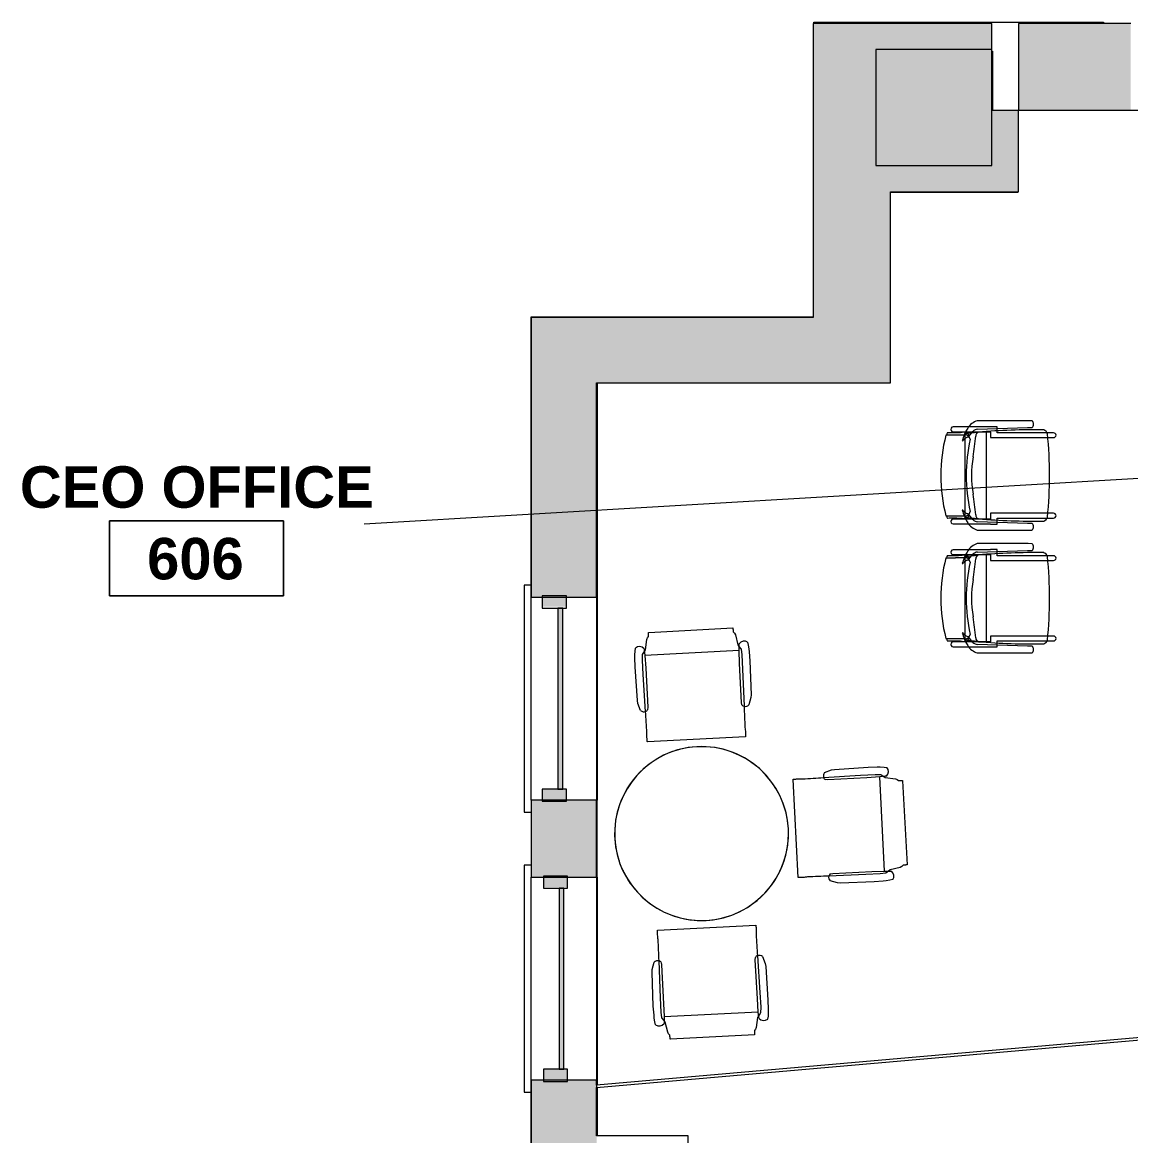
# Model space of a CAD drawing. Header units: inches. Extents: x -1880 to 225, y -1065 to 162.
# Drawn here: x -1871.3 to -1641.8, y -112.3 to 118.2 of the extents above; entities that cross this region are included whole.
import ezdxf

# ---------------------------------------------------------------- set-up
doc = ezdxf.new("R2010")
doc.units = ezdxf.units.IN
doc.header["$MEASUREMENT"] = 0
for name, color, linetype, lineweight in [('06_555 11th St - background_dwg', 8, 'Continuous', 9), ('A-AREA-IDEN', 2, 'Continuous', 9), ('A-GLAZ-CURT', 52, 'Continuous', 13), ('A-GLAZ-CWMG', 51, 'Continuous', 13), ('A-WALL', 113, 'Continuous', 13), ('A-WALL-PATT', 111, 'Continuous', 13), ('C-Hatch', 7, 'Continuous', 9), ('I-FURN', 30, 'Continuous', 9), ('I-WALL', 2, 'Continuous', 13), ('P-SILL', 7, 'Continuous', 9), ('S', 7, 'Continuous', 9), ('S-COLS', 52, 'Continuous', 13), ('W', 7, 'Continuous', 9)]:
    doc.layers.add(name, color=color, linetype=linetype, lineweight=lineweight)
doc.styles.add('Swis721 Lt BT_B', font='', dxfattribs={"height": 8.583975})
doc.styles.get('Swis721 Lt BT_B').set_extended_font_data('Swis721 Lt BT', bold=True)

# ---------------------------------------------------------------- blocks, each defined once
blk = doc.blocks.new('System Panel - Glazed-4838099-FIRST FLOOR POWER _ SIGNAL')
at = {"layer": 'A-GLAZ-CURT', "lineweight": 9}
blk.add_hatch(color=7, dxfattribs=at).paths.add_polyline_path([(-18.75, -1.75), (18.75, -1.75), (18.75, -0.75), (-18.75, -0.75)], flags=0)
at = {"layer": 'A-GLAZ-CURT', "color": 8, "lineweight": 20}
for p, q in [((18.75, -0.75), (-18.75, -0.75)), ((-18.75, -0.75), (-18.75, -1.75)), ((-18.75, -1.75), (18.75, -1.75)), ((18.75, -1.75), (18.75, -0.75))]:
    blk.add_line(p, q, dxfattribs=at)
blk = doc.blocks.new('System Panel - Glazed-4838095-FIRST FLOOR POWER _ SIGNAL')
at = {"layer": 'A-GLAZ-CURT', "lineweight": 9}
blk.add_hatch(color=7, dxfattribs=at).paths.add_polyline_path([(-18.75, -0.75), (-18.75, -1.75), (18.75, -1.75), (18.75, -0.75), (1.19, -0.75)], flags=0)
at = {"layer": 'A-GLAZ-CURT', "color": 8, "lineweight": 20}
for p, q in [((18.75, -0.75), (-18.75, -0.75)), ((-18.75, -0.75), (-18.75, -1.75)), ((-18.75, -1.75), (18.75, -1.75)), ((18.75, -1.75), (18.75, -0.75))]:
    blk.add_line(p, q, dxfattribs=at)
blk = doc.blocks.new('Rectangular Mullion - 2_5_ x 5_ rectangular-4837849-FIRST FLOOR POWER _ SIGNAL')
at = {"layer": 'A-GLAZ-CWMG', "lineweight": 9}
blk.add_hatch(color=7, dxfattribs=at).paths.add_polyline_path([(-1, 1.75), (-1, 2.5), (1.25, 2.5), (1.25, -2.5), (-1, -2.5), (-1, 0.75)], flags=0)
at = {"layer": 'A-GLAZ-CWMG', "color": 8, "lineweight": 20}
for p, q in [((-1.25, 2.5), (1.25, 2.5)), ((-1.25, -2.5), (-1.25, 2.5)), ((1.25, 2.5), (1.25, -2.5)), ((1.25, -2.5), (-1.25, -2.5))]:
    blk.add_line(p, q, dxfattribs=at)
blk = doc.blocks.new('Concrete-Rectangular-Column - 24 x 24-5170815-FIRST FLOOR POWER _ SIGNAL')
at = {"layer": 'S-COLS', "lineweight": 9}
blk.add_hatch(color=7, dxfattribs=at).paths.add_polyline_path([(-8.25, -12), (12, -12), (12, 12), (-12, 12), (-12, -12)], flags=0)
at = {"layer": 'S-COLS', "color": 8, "lineweight": 20}
for p, q in [((12, 12), (-12, 12)), ((-12, 12), (-12, -12)), ((12, -12), (12, 12)), ((-12, -12), (12, -12))]:
    blk.add_line(p, q, dxfattribs=at)
blk = doc.blocks.new('F-Haworth_Chair_X99-Seminar - X99 Seminar Chair with Glides-V7-FIRST FLOOR POWER _ SIGNAL')
at = {"layer": 'I-FURN'}
for p, q in [((-10.04, 10.02), (-10.04, 6.81)), ((-9.04, 7.4), (-9.04, 10.02)), ((-8.34, 11.52), (-8.42, 7.57)), ((-8.42, 7.57), (-8.34, 11.37)), ((8.42, 7.57), (8.34, 11.52)), ((8.34, 11.37), (8.42, 7.57)), ((9.04, 10.02), (9.04, 7.4)), ((10.04, 6.81), (10.04, 10.02)), ((-9.04, 5.99), (-9.04, 7.4)), ((-8.62, 7.42), (-8.68, 6.87)), ((-8.6, 7.6), (-8.62, 7.43)), ((-8.61, 6.81), (-8.23, 6.95)), ((-8.49, 7.6), (-8.56, 7.6)), ((-7.65, 7.6), (-8.4, 7.6)), ((-0.11, 7.6), (-7.65, 7.6)), ((-7.18, 7.99), (-7.21, 8.13)), ((7.65, 7.6), (-0.08, 7.6)), ((7.21, 8.13), (7.18, 7.99)), ((8.4, 7.6), (7.65, 7.6)), ((8.23, 6.95), (8.61, 6.81)), ((8.56, 7.6), (8.49, 7.6)), ((8.62, 7.43), (8.6, 7.6)), ((8.68, 6.87), (8.62, 7.42)), ((9.04, 7.4), (9.04, 5.99)), ((-11.32, 5.06), (-11.32, -5.48)), ((-10.04, 6.81), (-10.04, 5)), ((-10.04, 4.99), (-10.04, 2.27)), ((-9.92, -5.36), (-9.57, 4.97)), ((-9.13, 5.92), (-8.07, 6.77)), ((-8.9, 4.8), (-9.07, 3.2)), ((-9.04, 3.62), (-9.04, 5.99)), ((-8.88, 4.99), (-8.89, 4.91)), ((-8.75, 6.22), (-8.88, 4.99)), ((-8.68, 6.87), (-8.75, 6.22)), ((-8.03, 6.81), (-7.95, 6.87)), ((7.95, 6.87), (8.03, 6.81)), ((8.07, 6.77), (9.13, 5.92)), ((8.75, 6.22), (8.68, 6.87)), ((8.88, 4.99), (8.75, 6.22)), ((8.89, 4.91), (8.88, 4.99)), ((9.07, 3.2), (8.9, 4.8)), ((9.04, 5.99), (9.04, 3.62)), ((9.57, 4.97), (9.92, -5.36)), ((10.04, 5), (10.04, 6.81)), ((10.04, 2.27), (10.04, 4.99)), ((11.32, -5.48), (11.32, 5.06)), ((-9.07, 3.2), (-9.07, 3.12)), ((-9.07, 3.12), (9.07, 3.12)), ((-9.04, 3.43), (-9.04, 3.62)), ((-9.04, 3.12), (-9.04, 3.43)), ((-9.04, 2.27), (-9.04, 3.12)), ((9.04, 3.62), (9.04, 3.43)), ((9.04, 3.43), (9.04, 3.12)), ((9.04, 3.12), (9.04, 2.27)), ((9.07, 3.12), (9.07, 3.2)), ((-10.04, 2.27), (-10.07, 2.27)), ((-10.07, 2.27), (-10.07, 0.89)), ((-10.07, 0.89), (-9.71, 0.89)), ((-9.71, 0.89), (-9.2, 0.89)), ((-9.2, 0.89), (-8.82, 0.89)), ((-7.83, 2.27), (-9.04, 2.27)), ((-8.82, 0.89), (-8.82, -9.44)), ((-7.83, -9.57), (-7.83, 2.27)), ((9.04, 2.27), (7.83, 2.27)), ((7.83, 2.27), (7.83, -9.57)), ((8.82, 0.89), (9.2, 0.89)), ((8.82, -9.44), (8.82, 0.89)), ((9.2, 0.89), (9.71, 0.89)), ((9.71, 0.89), (10.07, 0.89)), ((10.07, 2.27), (10.04, 2.27)), ((10.07, 0.89), (10.07, 2.27)), ((-11.32, -5.48), (-11.3, -6.32)), ((-9.92, -6.36), (-9.92, -5.36)), ((9.92, -5.36), (9.92, -6.36)), ((11.3, -6.32), (11.32, -5.48)), ((-8.82, -9.44), (-8.82, -10.78)), ((-7.83, -10.78), (-7.83, -9.57)), ((7.83, -9.57), (7.83, -10.78)), ((8.82, -10.78), (8.82, -9.44))]:
    blk.add_line(p, q, dxfattribs=at)
for centre, radius, start, end in [((0, -20.29), 32.89, 75.3075, 104.696), ((-9.54, 10.02), 0.498, 360, 180), ((-36.06, 10.03), 27.2, 355.9857, 2.5118), ((0, -20.73), 33.17, 104.5766, 105.5522), ((0, -20.73), 33.17, 74.4478, 75.4234), ((36.06, 10.03), 27.2, 177.4882, 184.0143), ((9.54, 10.02), 0.498, 360, 180), ((-7.87, 3.92), 3.63, 121.9522, 161.8211), ((-4.71, -1.15), 9.61, 116.0036, 121.9522), ((-5.2, 7.86), 3.74, 175.9857, 189.9064), ((-4.71, -1.15), 9.61, 113.5094, 116.0036), ((-8.28, 7.33), 0.613, 189.9064, 237.4573), ((-4.71, -1.15), 9.61, 112.927, 113.3607), ((-4.71, -1.15), 9.61, 105.0666, 112.7369), ((-7.37, 7.55), 1.05, 178.8214, 214.7998), ((-7.37, 7.55), 1.05, 178.8214, 264.0446), ((-6.55, 6.76), 1.38, 147.5752, 174.9122), ((-6.55, 6.76), 1.38, 117.0503, 145.9813), ((0, -26.49), 33.83, 77.2285, 102.7715), ((6.55, 6.76), 1.38, 48.4842, 62.9497), ((4.71, -1.15), 9.61, 67.2631, 74.9334), ((6.55, 6.76), 1.38, 34.0187, 48.4842), ((7.37, 7.55), 1.05, 275.9554, 1.1786), ((6.55, 6.76), 1.38, 5.0878, 32.4248), ((7.37, 7.55), 1.05, 325.2002, 1.1786), ((4.71, -1.15), 9.61, 66.6393, 67.073), ((4.71, -1.15), 9.61, 63.9964, 66.4906), ((8.28, 7.33), 0.613, 302.5427, 350.0936), ((5.2, 7.86), 3.74, 350.0936, 4.0143), ((4.71, -1.15), 9.61, 58.0478, 63.9964), ((7.87, 3.92), 3.63, 18.1789, 58.0478), ((-8.18, 4.9), 1.39, 132.8922, 177.1987), ((144.06, -7.32), 153.52, 175.4787, 180.5251), ((-8.24, 4.59), 0.763, 84.2338, 165.7662), ((-11.32, 48.08), 42.84, 274.2301, 280.0233), ((0, -15.97), 22.19, 79.9767, 100.0233), ((11.32, 48.08), 42.84, 259.9767, 265.7699), ((8.24, 4.59), 0.763, 14.2338, 95.7662), ((-144.06, -7.32), 153.52, 359.4749, 4.5213), ((8.18, 4.9), 1.39, 2.8013, 47.1078), ((-10.58, -5.68), 0.956, 221.8901, 314.1099), ((10.58, -5.68), 0.956, 225.8901, 318.1099), ((-8.21, -8.28), 1.31, 200.0433, 249.9567), ((8.21, -8.28), 1.31, 290.0433, 339.9567), ((-8.32, -10.78), 0.495, 180, 360), ((0, 75.01), 84.96, 264.1475, 275.8525), ((8.32, -10.78), 0.495, 180, 360)]:
    blk.add_arc(centre, radius, start, end, dxfattribs=at)
blk = doc.blocks.new('F-Haworth_Chair_X99-Seminar - X99 Seminar Chair with Glides-V8-FIRST FLOOR POWER _ SIGNAL')
at = {"layer": 'I-FURN'}
for p, q in [((-10.04, 10.02), (-10.04, 6.81)), ((-9.04, 7.4), (-9.04, 10.02)), ((-8.34, 11.52), (-8.42, 7.57)), ((-8.42, 7.57), (-8.34, 11.37)), ((8.42, 7.57), (8.34, 11.52)), ((8.34, 11.37), (8.42, 7.57)), ((9.04, 10.02), (9.04, 7.4)), ((10.04, 6.81), (10.04, 10.02)), ((-9.04, 5.99), (-9.04, 7.4)), ((-8.62, 7.42), (-8.68, 6.87)), ((-8.6, 7.6), (-8.62, 7.43)), ((-8.61, 6.81), (-8.23, 6.95)), ((-8.49, 7.6), (-8.56, 7.6)), ((-7.65, 7.6), (-8.4, 7.6)), ((7.65, 7.6), (-7.65, 7.6)), ((-7.18, 7.99), (-7.21, 8.13)), ((7.21, 8.13), (7.18, 7.99)), ((8.4, 7.6), (7.65, 7.6)), ((8.23, 6.95), (8.61, 6.81)), ((8.56, 7.6), (8.49, 7.6)), ((8.62, 7.43), (8.6, 7.6)), ((8.68, 6.87), (8.62, 7.42)), ((9.04, 7.4), (9.04, 5.99)), ((-11.32, 5.06), (-11.32, -5.48)), ((-10.04, 6.81), (-10.04, 5)), ((-10.04, 4.99), (-10.04, 2.27)), ((-9.92, -5.36), (-9.57, 4.97)), ((-9.13, 5.92), (-8.07, 6.77)), ((-8.9, 4.8), (-9.07, 3.2)), ((-9.04, 3.62), (-9.04, 5.99)), ((-8.88, 4.99), (-8.89, 4.91)), ((-8.75, 6.22), (-8.88, 4.99)), ((-8.68, 6.87), (-8.75, 6.22)), ((-8.03, 6.81), (-7.95, 6.87)), ((7.95, 6.87), (8.03, 6.81)), ((8.07, 6.77), (9.13, 5.92)), ((8.75, 6.22), (8.68, 6.87)), ((8.88, 4.99), (8.75, 6.22)), ((8.89, 4.91), (8.88, 4.99)), ((9.07, 3.2), (8.9, 4.8)), ((9.04, 5.99), (9.04, 3.62)), ((9.57, 4.97), (9.92, -5.36)), ((10.04, 5), (10.04, 6.81)), ((10.04, 2.27), (10.04, 4.99)), ((11.32, -5.48), (11.32, 5.06)), ((-9.07, 3.2), (-9.07, 3.12)), ((-9.07, 3.12), (9.07, 3.12)), ((-9.04, 3.43), (-9.04, 3.62)), ((-9.04, 3.12), (-9.04, 3.43)), ((-9.04, 2.27), (-9.04, 3.12)), ((9.04, 3.62), (9.04, 3.43)), ((9.04, 3.43), (9.04, 3.12)), ((9.04, 3.12), (9.04, 2.27)), ((9.07, 3.12), (9.07, 3.2)), ((-10.04, 2.27), (-10.07, 2.27)), ((-10.07, 2.27), (-10.07, 0.89)), ((-10.07, 0.89), (-9.71, 0.89)), ((-9.71, 0.89), (-9.2, 0.89)), ((-9.2, 0.89), (-8.82, 0.89)), ((-7.83, 2.27), (-9.04, 2.27)), ((-8.82, 0.89), (-8.82, -9.44)), ((-7.83, -9.57), (-7.83, 2.27)), ((9.04, 2.27), (7.83, 2.27)), ((7.83, 2.27), (7.83, -9.57)), ((8.82, 0.89), (9.2, 0.89)), ((8.82, -9.44), (8.82, 0.89)), ((9.2, 0.89), (9.71, 0.89)), ((9.71, 0.89), (10.07, 0.89)), ((10.07, 2.27), (10.04, 2.27)), ((10.07, 0.89), (10.07, 2.27)), ((-11.32, -5.48), (-11.3, -6.32)), ((-9.92, -6.36), (-9.92, -5.36)), ((9.92, -5.36), (9.92, -6.36)), ((11.3, -6.32), (11.32, -5.48)), ((-8.82, -9.44), (-8.82, -10.78)), ((-7.83, -10.78), (-7.83, -9.57)), ((7.83, -9.57), (7.83, -10.78)), ((8.82, -10.78), (8.82, -9.44))]:
    blk.add_line(p, q, dxfattribs=at)
for centre, radius, start, end in [((0, -20.29), 32.89, 75.3075, 104.696), ((-9.54, 10.02), 0.498, 360, 180), ((-36.06, 10.03), 27.2, 355.9857, 2.5118), ((0, -20.73), 33.17, 104.5766, 105.5522), ((0, -20.73), 33.17, 74.4478, 75.4234), ((36.06, 10.03), 27.2, 177.4882, 184.0143), ((9.54, 10.02), 0.498, 360, 180), ((-7.87, 3.92), 3.63, 121.9522, 161.8211), ((-4.71, -1.15), 9.61, 116.0036, 121.9522), ((-5.2, 7.86), 3.74, 175.9857, 189.9064), ((-4.71, -1.15), 9.61, 113.5094, 116.0036), ((-8.28, 7.33), 0.613, 189.9064, 237.4573), ((-4.71, -1.15), 9.61, 112.927, 113.3607), ((-4.71, -1.15), 9.61, 105.0666, 112.7369), ((-7.37, 7.55), 1.05, 178.8214, 214.7998), ((-7.37, 7.55), 1.05, 178.8214, 264.0446), ((-6.55, 6.76), 1.38, 147.5752, 174.9122), ((-6.55, 6.76), 1.38, 117.0503, 145.9813), ((0, -26.49), 33.83, 77.2285, 102.7715), ((6.55, 6.76), 1.38, 34.0187, 62.9497), ((4.71, -1.15), 9.61, 67.2631, 74.9334), ((7.37, 7.55), 1.05, 275.9554, 1.1786), ((6.55, 6.76), 1.38, 5.0878, 32.4248), ((7.37, 7.55), 1.05, 325.2002, 1.1786), ((4.71, -1.15), 9.61, 66.7912, 67.073), ((4.71, -1.15), 9.61, 63.9964, 66.4906), ((8.28, 7.33), 0.613, 302.5427, 350.0936), ((5.2, 7.86), 3.74, 350.0936, 4.0143), ((4.71, -1.15), 9.61, 58.0478, 63.9964), ((7.87, 3.92), 3.63, 18.1789, 58.0478), ((-8.18, 4.9), 1.39, 132.8922, 177.1987), ((144.06, -7.32), 153.52, 175.4787, 180.5251), ((-8.24, 4.59), 0.763, 84.2338, 165.7662), ((-11.32, 48.08), 42.84, 274.2301, 280.0233), ((0, -15.97), 22.19, 79.9767, 100.0233), ((11.32, 48.08), 42.84, 259.9767, 265.7699), ((8.24, 4.59), 0.763, 14.2338, 95.7662), ((-144.06, -7.32), 153.52, 359.4749, 4.5213), ((8.18, 4.9), 1.39, 2.8013, 47.1078), ((-10.58, -5.68), 0.956, 221.8901, 314.1099), ((10.58, -5.68), 0.956, 225.8901, 318.1099), ((-8.21, -8.28), 1.31, 200.0433, 249.9567), ((8.21, -8.28), 1.31, 290.0433, 339.9567), ((-8.32, -10.78), 0.495, 180, 360), ((0, 75.01), 84.96, 264.1475, 275.8525), ((8.32, -10.78), 0.495, 180, 360)]:
    blk.add_arc(centre, radius, start, end, dxfattribs=at)
blk = doc.blocks.new('F - CONF TABLE _ROUND-4 CHAIRS_ - Lam 30Dia Single-Column Base-5950594-FIRST FLOOR POWER _ SIGNAL')
at = {"layer": 'I-FURN'}
for p, q in [((-26.44, 39.41), (-9.01, 39.41)), ((-27.3, 35.86), (-26.9, 37.93)), ((-26.9, 37.93), (-26.82, 38.17)), ((-26.82, 38.17), (-26.75, 38.31)), ((-26.75, 38.31), (-26.49, 38.57)), ((-8.95, 38.57), (-8.7, 38.31)), ((-8.7, 38.31), (-8.54, 37.93)), ((-8.54, 37.93), (-8.14, 35.86)), ((-29.56, 34.28), (-29.52, 34.93)), ((-29.52, 34.93), (-29.46, 35.7)), ((-29.46, 35.7), (-29.35, 36.31)), ((-28.03, 33.77), (-27.93, 34.93)), ((-27.93, 34.93), (-27.53, 35.53)), ((-27.57, 36.09), (-27.55, 35.86)), ((-27.55, 35.86), (-27.48, 34.7)), ((-27.53, 35.53), (-27.3, 35.86)), ((-27.48, 34.7), (-27.44, 32.02)), ((-7.96, 34.7), (-27.48, 34.7)), ((-8.14, 35.86), (-7.91, 35.53)), ((-8, 32.02), (-7.96, 34.7)), ((-7.96, 34.7), (-7.89, 35.86)), ((-7.91, 35.53), (-7.51, 34.93)), ((-7.89, 35.86), (-7.88, 36.09)), ((-7.51, 34.93), (-7.41, 33.77)), ((-6.1, 36.31), (-5.99, 35.7)), ((-5.99, 35.7), (-5.92, 34.93)), ((-5.92, 34.93), (-5.89, 34.28)), ((-29.6, 32.42), (-29.56, 34.28)), ((-29.51, 25.42), (-29.6, 32.42)), ((-28.03, 30.77), (-28.03, 33.77)), ((-7.41, 33.77), (-7.41, 30.77)), ((-5.84, 32.42), (-5.93, 25.42)), ((-5.89, 34.28), (-5.84, 32.42)), ((-27.93, 23.1), (-28.03, 30.77)), ((-27.44, 32.02), (-27.44, 23.93)), ((-8, 23.93), (-8, 32.02)), ((-7.41, 30.77), (-7.52, 23.1)), ((-29.45, 24.83), (-29.51, 25.42)), ((-5.93, 25.42), (-6, 24.83)), ((-28.96, 23.33), (-29.45, 24.83)), ((-27.44, 23.93), (-27.49, 23.43)), ((-7.95, 23.43), (-8, 23.93)), ((-6, 24.83), (-6.49, 23.33)), ((-7.55, 16.78), (-27.89, 16.78)), ((-56.75, 8.84), (-56.14, 8.95)), ((-56.3, 7.04), (-56.53, 7.06)), ((-55.14, 6.98), (-56.3, 7.04)), ((-56.3, 6.79), (-55.96, 7.02)), ((-56.14, 8.95), (-55.37, 9.02)), ((-55.96, 7.02), (-55.37, 7.43)), ((-55.37, 9.02), (-54.72, 9.05)), ((-55.37, 7.43), (-54.2, 7.53)), ((-52.45, 6.93), (-55.14, 6.98)), ((-55.14, 6.98), (-55.14, -12.54)), ((-54.72, 9.05), (-52.86, 9.1)), ((-54.2, 7.53), (-51.2, 7.53)), ((-52.86, 9.1), (-45.86, 9)), ((-44.37, 6.93), (-52.45, 6.93)), ((-51.2, 7.53), (-43.54, 7.42)), ((-45.86, 9), (-45.27, 8.94)), ((-45.27, 8.94), (-43.76, 8.45)), ((-43.87, 6.99), (-44.37, 6.93)), ((-37.21, 7.39), (-37.21, -12.95)), ((1.84, -12.89), (1.84, 7.45)), ((8.17, 7.49), (15.83, 7.6)), ((8.39, 8.52), (9.89, 9.01)), ((8.99, 7), (8.5, 7.06)), ((17.08, 7), (8.99, 7)), ((9.89, 9.01), (10.49, 9.07)), ((10.49, 9.07), (17.49, 9.17)), ((15.83, 7.6), (18.83, 7.6)), ((19.76, 7.04), (17.08, 7)), ((17.49, 9.17), (19.35, 9.12)), ((18.83, 7.6), (20, 7.49)), ((19.35, 9.12), (19.99, 9.09)), ((20.93, 7.11), (19.76, 7.04)), ((19.76, -12.48), (19.76, 7.04)), ((19.99, 9.09), (20.76, 9.02)), ((20, 7.49), (20.59, 7.09)), ((20.59, 7.09), (20.93, 6.86)), ((20.76, 9.02), (21.37, 8.91)), ((21.15, 7.13), (20.93, 7.11)), ((-59.85, -11.5), (-59.85, 5.93)), ((-59.01, 5.99), (-58.75, 6.24)), ((-58.75, 6.24), (-58.37, 6.39)), ((-58.37, 6.39), (-56.3, 6.79)), ((20.93, 6.86), (22.99, 6.46)), ((22.99, 6.46), (23.23, 6.38)), ((23.23, 6.38), (23.37, 6.31)), ((23.37, 6.31), (23.63, 6.05)), ((24.48, 6), (24.48, -11.43)), ((23.63, -11.49), (23.37, -11.74)), ((-58.75, -11.81), (-59.01, -11.55)), ((-58.61, -11.88), (-58.75, -11.81)), ((-58.37, -11.96), (-58.61, -11.88)), ((-56.3, -12.36), (-58.37, -11.96)), ((-56.53, -12.63), (-56.3, -12.61)), ((-55.97, -12.59), (-56.3, -12.36)), ((-56.3, -12.61), (-55.14, -12.54)), ((-55.37, -12.99), (-55.97, -12.59)), ((-54.2, -13.1), (-55.37, -12.99)), ((-55.14, -12.54), (-52.45, -12.5)), ((-51.2, -13.1), (-54.2, -13.1)), ((-52.45, -12.5), (-44.37, -12.5)), ((-43.54, -12.99), (-51.2, -13.1)), ((-44.37, -12.5), (-43.87, -12.56)), ((15.83, -13.03), (8.17, -12.92)), ((8.5, -12.49), (8.99, -12.43)), ((8.99, -12.43), (17.08, -12.43)), ((18.83, -13.03), (15.83, -13.03)), ((17.08, -12.43), (19.76, -12.48)), ((20, -12.93), (18.83, -13.03)), ((19.76, -12.48), (20.93, -12.54)), ((20.59, -12.52), (20, -12.93)), ((20.93, -12.29), (20.59, -12.52)), ((22.99, -11.89), (20.93, -12.29)), ((20.93, -12.54), (21.15, -12.56)), ((23.37, -11.74), (22.99, -11.89)), ((-56.14, -14.52), (-56.75, -14.41)), ((-55.37, -14.59), (-56.14, -14.52)), ((-54.72, -14.62), (-55.37, -14.59)), ((-52.86, -14.67), (-54.72, -14.62)), ((-45.86, -14.57), (-52.86, -14.67)), ((-45.27, -14.51), (-45.86, -14.57)), ((-43.76, -14.02), (-45.27, -14.51)), ((9.89, -14.44), (8.39, -13.95)), ((10.49, -14.5), (9.89, -14.44)), ((17.49, -14.6), (10.49, -14.5)), ((19.35, -14.55), (17.49, -14.6)), ((19.99, -14.52), (19.35, -14.55)), ((20.76, -14.45), (19.99, -14.52)), ((21.37, -14.34), (20.76, -14.45))]:
    blk.add_line(p, q, dxfattribs=at)
for centre, radius, start, end in [((-28.58, 35.24), 1.32, 40.065, 125.935), ((-6.87, 35.24), 1.32, 54.065, 139.935), ((-28.24, 24.18), 1.12, 229.743, 286.0891), ((-28.15, 23.85), 0.781, 286.8466, 327.6782), ((-7.29, 23.85), 0.781, 212.3218, 253.1534), ((-7.21, 24.18), 1.12, 253.9109, 310.257), ((-17.69, -2.75), 18, 0, 180), ((-17.69, -2.75), 18, 0, 180), ((-17.69, -2.75), 18, 75.7895, 132.6316), ((-17.69, -2.75), 18, 18.9474, 75.7895), ((-17.69, -2.75), 18, 132.6316, 180), ((-55.68, 8.07), 1.32, 144.065, 229.935), ((-44.29, 7.65), 0.781, 302.3218, 343.1534), ((-44.61, 7.73), 1.12, 343.9109, 40.257), ((9.24, 7.8), 1.12, 139.743, 196.0891), ((8.91, 7.72), 0.781, 196.8466, 237.6782), ((20.31, 8.14), 1.32, 310.065, 35.935), ((-17.69, -2.75), 18, 360, 18.9474), ((-17.69, -2.75), 18, 180, 0), ((-17.69, -2.75), 18, 180, 284.2105), ((-17.69, -2.75), 18, 180, 0), ((-17.69, -2.75), 18, 303.1579, 360), ((-55.68, -13.64), 1.32, 130.065, 215.935), ((-44.29, -13.22), 0.781, 16.8466, 57.6782), ((-44.61, -13.3), 1.12, 319.743, 16.0891), ((9.24, -13.23), 1.12, 163.9109, 220.257), ((8.91, -13.15), 0.781, 122.3218, 163.1534), ((20.31, -13.57), 1.32, 324.065, 49.935), ((-17.69, -2.75), 18, 293.6842, 303.1579), ((-17.69, -2.75), 18, 284.2105, 293.6842)]:
    blk.add_arc(centre, radius, start, end, dxfattribs=at)
for points, knots in [([(-26.49, 38.57), (-26.49, 38.62), (-26.49, 38.76), (-26.48, 38.94), (-26.48, 39.09), (-26.47, 39.19), (-26.46, 39.28), (-26.45, 39.34), (-26.45, 39.39), (-26.44, 39.41), (-26.44, 39.41)], [-1, -1, -1, -1, -0.888889, -0.666667, -0.555556, -0.444444, -0.333333, -0.222222, -0.111111, 0, 0, 0, 0]), ([(-9.01, 39.41), (-9, 39.41), (-9, 39.39), (-8.99, 39.34), (-8.98, 39.25), (-8.96, 39.03), (-8.95, 38.76), (-8.95, 38.57)], [-1, -1, -1, -1, -0.888889, -0.777778, -0.666667, -0.444444, 0, 0, 0, 0]), ([(-27.89, 16.78), (-27.9, 16.78), (-27.92, 16.85), (-27.94, 17.15), (-27.94, 17.48), (-27.94, 17.64), (-27.94, 17.72)], [-1, -1, -1, -1, -0.727273, -0.363636, -0.181818, 0, 0, 0, 0]), ([(-7.51, 17.72), (-7.51, 17.6), (-7.5, 17.39), (-7.51, 17.16), (-7.52, 17.02), (-7.52, 16.94), (-7.53, 16.87), (-7.54, 16.81), (-7.54, 16.78), (-7.55, 16.78), (-7.55, 16.78)], [-1, -1, -1, -1, -0.727273, -0.545455, -0.454545, -0.363636, -0.272727, -0.181818, -0.090909, 0, 0, 0, 0]), ([(-38.15, 7.43), (-38.04, 7.43), (-37.83, 7.43), (-37.59, 7.43), (-37.46, 7.42), (-37.37, 7.42), (-37.3, 7.41), (-37.25, 7.4), (-37.22, 7.39), (-37.21, 7.39), (-37.21, 7.39)], [-1, -1, -1, -1, -0.727273, -0.545455, -0.454545, -0.363636, -0.272727, -0.181818, -0.090909, 0, 0, 0, 0]), ([(1.84, 7.45), (1.84, 7.46), (1.91, 7.48), (2.21, 7.5), (2.54, 7.5), (2.7, 7.5), (2.78, 7.5)], [-1, -1, -1, -1, -0.727273, -0.363636, -0.181818, 0, 0, 0, 0]), ([(-59.85, 5.93), (-59.84, 5.93), (-59.83, 5.94), (-59.78, 5.95), (-59.69, 5.96), (-59.47, 5.98), (-59.2, 5.98), (-59.01, 5.99)], [-1, -1, -1, -1, -0.888889, -0.777778, -0.666667, -0.444444, 0, 0, 0, 0]), ([(23.63, 6.05), (23.68, 6.05), (23.82, 6.05), (24, 6.05), (24.15, 6.04), (24.25, 6.03), (24.34, 6.03), (24.41, 6.02), (24.45, 6.01), (24.47, 6), (24.48, 6)], [-1, -1, -1, -1, -0.888889, -0.666667, -0.555556, -0.444444, -0.333333, -0.222222, -0.111111, 0, 0, 0, 0]), ([(-59.01, -11.55), (-59.06, -11.55), (-59.2, -11.55), (-59.37, -11.55), (-59.53, -11.54), (-59.63, -11.53), (-59.71, -11.53), (-59.78, -11.52), (-59.83, -11.51), (-59.84, -11.5), (-59.85, -11.5)], [-1, -1, -1, -1, -0.888889, -0.666667, -0.555556, -0.444444, -0.333333, -0.222222, -0.111111, 0, 0, 0, 0]), ([(24.48, -11.43), (24.47, -11.43), (24.45, -11.44), (24.41, -11.45), (24.32, -11.46), (24.1, -11.48), (23.82, -11.48), (23.63, -11.49)], [-1, -1, -1, -1, -0.888889, -0.777778, -0.666667, -0.444444, 0, 0, 0, 0]), ([(-37.21, -12.95), (-37.21, -12.96), (-37.29, -12.98), (-37.59, -13), (-37.91, -13), (-38.08, -13), (-38.15, -13)], [-1, -1, -1, -1, -0.727273, -0.363636, -0.181818, 0, 0, 0, 0]), ([(2.78, -12.93), (2.66, -12.93), (2.45, -12.93), (2.22, -12.93), (2.08, -12.92), (2, -12.92), (1.93, -12.91), (1.88, -12.9), (1.84, -12.89), (1.84, -12.89), (1.84, -12.89)], [-1, -1, -1, -1, -0.727273, -0.545455, -0.454545, -0.363636, -0.272727, -0.181818, -0.090909, 0, 0, 0, 0])]:
    blk.add_open_spline(points, degree=3, knots=knots, dxfattribs=at)
for points in [[(-27.89, 18.69), (-27.89, 19.43), (-27.9, 20.91), (-27.92, 22.37), (-27.93, 23.1)], [(-7.52, 23.1), (-7.53, 22.37), (-7.54, 20.91), (-7.55, 19.43), (-7.56, 18.69)], [(-27.94, 17.72), (-27.93, 17.88), (-27.91, 18.21), (-27.9, 18.53), (-27.89, 18.69)], [(-7.56, 18.69), (-7.55, 18.53), (-7.53, 18.21), (-7.52, 17.88), (-7.51, 17.72)], [(-43.54, 7.42), (-42.81, 7.41), (-41.34, 7.4), (-39.87, 7.39), (-39.12, 7.38)], [(-39.12, 7.38), (-38.96, 7.39), (-38.64, 7.41), (-38.32, 7.42), (-38.15, 7.43)], [(2.78, 7.5), (2.94, 7.49), (3.27, 7.48), (3.59, 7.46), (3.75, 7.45)], [(3.75, 7.45), (4.49, 7.45), (5.97, 7.46), (7.44, 7.48), (8.17, 7.49)], [(-39.12, -12.95), (-39.87, -12.95), (-41.34, -12.96), (-42.81, -12.98), (-43.54, -12.99)], [(-38.15, -13), (-38.32, -12.99), (-38.64, -12.98), (-38.96, -12.96), (-39.12, -12.95)], [(3.75, -12.88), (3.59, -12.89), (3.27, -12.91), (2.94, -12.92), (2.78, -12.93)], [(8.17, -12.92), (7.44, -12.91), (5.97, -12.9), (4.49, -12.89), (3.75, -12.88)]]:
    blk.add_open_spline(points, degree=3, dxfattribs=at)
blk = doc.blocks.new('06_555 11th St - background_dwg-4793957-FIRST FLOOR POWER _ SIGNAL')
at = {"layer": 'C-Hatch'}
for p, q in [((1612.18, 2803.73), (1612.18, 2861.72)), ((1625.81, 2860.2), (1625.81, 2850.23))]:
    blk.add_line(p, q, dxfattribs=at)
at = {"layer": 'C-Hatch', "flags": 128}
blk.add_lwpolyline([(1625.69, 2861.72), (1625.81, 2861.72), (1625.81, 2860.7)], dxfattribs=at)
at = {"layer": 'P-SILL'}
for p, q in [((1625.81, 2961.72), (1625.81, 2919.72)), ((1625.81, 2903.72), (1625.81, 2861.72))]:
    blk.add_line(p, q, dxfattribs=at)
at = {"layer": 'P-SILL', "flags": 128}
for points in [[(1612.18, 2964.22), (1610.68, 2964.22), (1610.68, 2917.22), (1612.18, 2917.22)], [(1612.18, 2906.22), (1610.68, 2906.22), (1610.68, 2859.22), (1612.18, 2859.22)]]:
    blk.add_lwpolyline(points, dxfattribs=at)
at = {"layer": 'S', "flags": 128}
blk.add_lwpolyline([(1707.56, 3074.73), (1707.68, 3074.73), (1707.68, 3062.48)], dxfattribs=at)
at = {"layer": 'W'}
for p, q in [((1730.68, 3080.73), (1730.68, 3080.48)), ((1612.18, 2919.73), (1612.18, 2903.72)), ((1612.18, 2861.72), (1612.18, 2803.73)), ((1625.81, 2850.23), (1625.81, 2860.2))]:
    blk.add_line(p, q, dxfattribs=at)
at = {"layer": 'W', "flags": 128}
for points in [[(1670.68, 3080.48), (1670.68, 3080.73), (1730.68, 3080.73)], [(1712.93, 3045.6), (1712.93, 3045.48), (1686.56, 3045.48)], [(1612.18, 2961.72), (1612.18, 3019.72), (1670.56, 3019.72)], [(1625.81, 3006.1), (1625.81, 2961.72), (1625.69, 2961.72)], [(1625.69, 2903.72), (1625.81, 2903.72), (1625.81, 2919.72), (1625.69, 2919.72)], [(1625.81, 2860.7), (1625.81, 2861.72), (1625.69, 2861.72)]]:
    blk.add_lwpolyline(points, dxfattribs=at)
blk = doc.blocks.new('Room Tag - Room Name and Number-3379422-FIRST FLOOR POWER _ SIGNAL')
at = {"layer": 'A-AREA-IDEN'}
for p, q in [((-0.1881, -0.1636), (-0.1881, -0.0018)), ((-0.1881, -0.0018), (0.1869, -0.0018)), ((0.1869, -0.0018), (-0.1881, -0.0018)), ((-0.1881, -0.0018), (-0.1881, -0.1636)), ((0.1869, -0.0018), (0.1869, -0.1636)), ((0.1869, -0.1636), (0.1869, -0.0018)), ((0.1869, -0.1636), (-0.1881, -0.1636)), ((-0.1881, -0.1636), (0.1869, -0.1636))]:
    blk.add_line(p, q, dxfattribs=at)

msp = doc.modelspace()

# ---------------------------------------------------------------- hatches: boundary and pattern name
at = {"layer": 'A-WALL-PATT', "lineweight": 9}
for points in [[(-1694.51, 88.59), (-1694.51, 117.97), (-1707.51, 117.97), (-1707.51, 88.59)], [(-1694.51, 112.59), (-1670.51, 112.59), (-1670.51, 117.97), (-1694.51, 117.97), (-1694.51, 114.08)], [(-1641.76, 99.97), (-1641.76, 117.97), (-1665.01, 117.97), (-1665.01, 99.97), (-1647.46, 99.97)], [(-1665.01, 88.59), (-1665.01, 99.97), (-1670.51, 99.97), (-1670.51, 88.59)], [(-1665.01, 83.09), (-1665.01, 88.59), (-1707.51, 88.59), (-1707.51, 83.09), (-1670.51, 83.09)], [(-1691.51, 57.08), (-1691.51, 83.09), (-1707.51, 83.09), (-1707.51, 57.08)], [(-1752.38, 43.58), (-1691.51, 43.58), (-1691.51, 57.08), (-1752.38, 57.08)]]:
    msp.add_hatch(color=7, dxfattribs=at).paths.add_polyline_path(points, flags=0)
h = msp.add_hatch(color=7, dxfattribs=at)
h.paths.add_polyline_path([(-1760.38, -115.04), (-1752.38, -115.04), (-1752.38, -100.79), (-1765.88, -100.79), (-1765.88, -115.04)], flags=0)
h.paths.add_polyline_path([(-1765.88, -58.79), (-1752.38, -58.79), (-1752.38, -42.79), (-1765.88, -42.79)], flags=0)
h.paths.add_polyline_path([(-1752.38, -0.79), (-1752.38, 57.08), (-1765.88, 57.08), (-1765.88, -0.79)], flags=0)

# ---------------------------------------------------------------- linework, layer by layer
at = {"layer": 'A-AREA-IDEN'}
msp.add_line((-1590.76, 26.71), (-1800.49, 14.3), dxfattribs=at)
at = {"layer": 'A-WALL', "color": 8, "lineweight": 20}
for p, q in [((-1707.51, 117.97), (-1707.51, 57.08)), ((-1670.51, 117.97), (-1707.51, 117.97)), ((-1670.51, 112.59), (-1670.51, 117.97)), ((-1665.01, 99.97), (-1670.51, 99.97)), ((-1665.01, 83.09), (-1665.01, 99.97)), ((-1691.51, 43.58), (-1691.51, 83.09)), ((-1691.51, 83.09), (-1665.01, 83.09)), ((-1765.88, 57.08), (-1765.88, -0.79)), ((-1707.51, 57.08), (-1765.88, 57.08)), ((-1752.38, -0.79), (-1752.38, 43.58)), ((-1752.38, 43.58), (-1691.51, 43.58)), ((-1765.88, -0.79), (-1752.38, -0.79)), ((-1752.38, -42.79), (-1765.88, -42.79)), ((-1765.88, -42.79), (-1765.88, -58.79)), ((-1752.38, -58.79), (-1752.38, -42.79)), ((-1765.88, -58.79), (-1752.38, -58.79)), ((-1752.38, -100.79), (-1765.88, -100.79)), ((-1765.88, -100.79), (-1765.88, -158.78)), ((-1752.38, -101.82), (-1752.38, -100.79)), ((-1752.38, -112.29), (-1752.38, -102.32)), ((-1733.39, -112.29), (-1752.38, -112.29)), ((-1733.39, -117.79), (-1733.39, -112.29))]:
    msp.add_line(p, q, dxfattribs=at)
at = {"layer": 'A-WALL', "color": 55}
msp.add_line((-1665.01, 117.97), (-1665.01, 99.97), dxfattribs=at)
at = {"layer": 'A-WALL', "lineweight": 9}
for p, q in [((-1641.76, 117.97), (-1665.01, 117.97)), ((-1600.39, 99.97), (-1665.01, 99.97)), ((-1765.88, -42.79), (-1765.88, -0.79)), ((-1752.38, -0.79), (-1752.38, -42.79)), ((-1765.88, -100.79), (-1765.88, -58.79)), ((-1752.38, -58.79), (-1752.38, -100.79))]:
    msp.add_line(p, q, dxfattribs=at)
at = {"layer": 'A-WALL'}
msp.add_line((-1752.38, -101.82), (-1752.38, -102.32), dxfattribs=at)
at = {"layer": 'I-WALL'}
for p, q in [((-1589.54, -87.57), (-1752.38, -101.82)), ((-1752.38, -102.32), (-1589.5, -88.07))]:
    msp.add_line(p, q, dxfattribs=at)

# ---------------------------------------------------------------- block references
at = {"layer": '06_555 11th St - background_dwg', "color": 7}
msp.add_blockref('06_555 11th St - background_dwg-4793957-FIRST FLOOR POWER _ SIGNAL', (-3378.07, -2962.51), dxfattribs=at)
at = {"layer": 'A-AREA-IDEN', "xscale": 95.99999999999994, "yscale": 95.99999999999994, "zscale": 95.99999999999994}
msp.add_blockref('Room Tag - Room Name and Number-3379422-FIRST FLOOR POWER _ SIGNAL', (-1835.15, 15.16), dxfattribs=at)
at = {"layer": 'A-GLAZ-CURT', "lineweight": 9, "rotation": 90}
for name, p in [('System Panel - Glazed-4838095-FIRST FLOOR POWER _ SIGNAL', (-1761.13, -21.79)), ('System Panel - Glazed-4838099-FIRST FLOOR POWER _ SIGNAL', (-1760.88, -79.79))]:
    msp.add_blockref(name, p, dxfattribs=at)
at = {"layer": 'A-GLAZ-CWMG', "lineweight": 9, "extrusion": (0, 0, -1), "rotation": 90}
for p in [(1761.13, -1.79), (1761.13, -41.79), (1760.88, -59.79), (1760.88, -99.79)]:
    msp.add_blockref('Rectangular Mullion - 2_5_ x 5_ rectangular-4837849-FIRST FLOOR POWER _ SIGNAL', p, dxfattribs=at)
at = {"layer": 'I-FURN'}
for name, p, rotation in [('F-Haworth_Chair_X99-Seminar - X99 Seminar Chair with Glides-V7-FIRST FLOOR POWER _ SIGNAL', (-1668.51, 24.4), 89.99999999999937), ('F-Haworth_Chair_X99-Seminar - X99 Seminar Chair with Glides-V8-FIRST FLOOR POWER _ SIGNAL', (-1668.51, -1.03), 89.99999999999937), ('F - CONF TABLE _ROUND-4 CHAIRS_ - Lam 30Dia Single-Column Base-5950594-FIRST FLOOR POWER _ SIGNAL', (-1726.96, -67.25), 273.0000000000002)]:
    msp.add_blockref(name, p, dxfattribs=dict(at, rotation=rotation))
at = {"layer": 'S-COLS', "lineweight": 9}
msp.add_blockref('Concrete-Rectangular-Column - 24 x 24-5170815-FIRST FLOOR POWER _ SIGNAL', (-1682.51, 100.59), dxfattribs=at)

# ---------------------------------------------------------------- texts
at = {"layer": 'A-AREA-IDEN', "char_height": 8.584, "attachment_point": 2, "line_spacing_factor": 0.998538, "style": 'Swis721 Lt BT_B'}
for s, insert, width in [('CEO OFFICE', (-1835.14, 26.3), 83.16), ('606', (-1835.43, 11.47), 23.004)]:
    msp.add_mtext(s, dxfattribs=dict(at, insert=insert, width=width))

doc.saveas('drawing.dxf')
